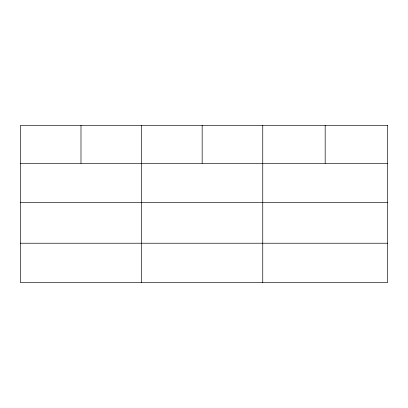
<?xml version="1.0" encoding="UTF-8"?>
<svg xmlns="http://www.w3.org/2000/svg" width="408" height="408" viewBox="0 0 408 408"><rect width="100%" height="100%" fill="white"/><g stroke="black" fill="none" stroke-linecap="round" stroke-linejoin="round"><path stroke-width="0.61" d="M20.4 163.317L387.6 163.317M20.4 202.674L387.6 202.674M20.4 243.224L387.6 243.224M325.176 125.419L325.176 163.317M262.752 125.419L262.752 282.581M202.164 125.419L202.164 163.317M141.576 125.419L141.576 282.581M80.988 125.419L80.988 163.317M387.6 125.419L20.4 125.419L20.4 282.581L387.6 282.581L387.6 125.419"/></g></svg>
